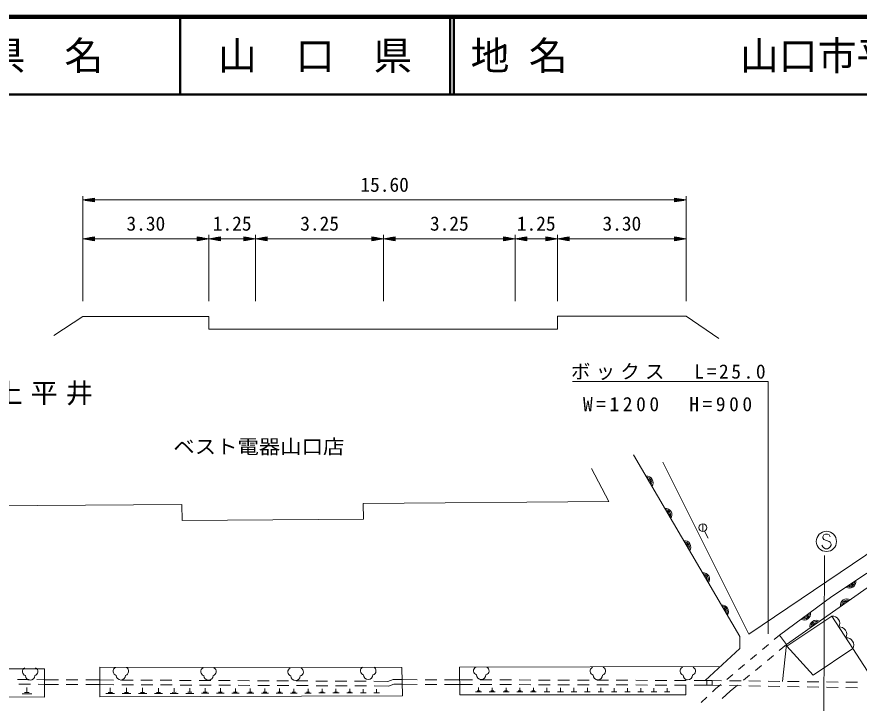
# Model space of a CAD drawing. Units: millimetres, scale not verified. Extents: x 40000 to 680000, y 20000 to 380000.
# Drawn here: x 312010 to 420376, y 291713 to 380000 of the extents above; entities that cross this region are included whole.
import ezdxf
from ezdxf.enums import TextEntityAlignment as Align

# ---------------------------------------------------------------- set-up
doc = ezdxf.new("R2010")
doc.units = ezdxf.units.MM
doc.header["$LTSCALE"] = 1000
for name, color, linetype, lineweight in [('M-BGD', 7, 'Continuous', 13), ('M-STR-HTXT', 7, 'Continuous', 13), ('M-STR-STRC', 7, 'Continuous', 13), ('M-TTL', 2, 'Continuous', 140), ('M-TTL-LINE', 7, 'Continuous', 50)]:
    doc.layers.add(name, color=color, linetype=linetype, lineweight=lineweight)
doc.layers.add('M-BMK-HTXT', color=7, linetype='Continuous')
doc.layers.add('M-TTL-TXT', color=7, linetype='Continuous')
doc.styles.add('ＭＳ ゴシック', font='')
doc.styles.get('ＭＳ ゴシック').set_extended_font_data('MS Gothic')

msp = doc.modelspace()

# ---------------------------------------------------------------- linework, layer by layer
at = {"layer": 'M-BGD'}
for p, q in [((405012, 300274), (391325, 323652)), ((400267, 314788), (400267, 313788)), ((400495, 313843), (400951, 312953)), ((419566, 298732), (416853, 302915)), ((410138, 300479), (409463, 299911)), ((410138, 300479), (411027, 299254)), ((408698, 299267), (407933, 298623)), ((410105, 298488), (411027, 299254)), ((411027, 299254), (410533, 294512)), ((422399, 294373), (419566, 298732)), ((407168, 297979), (406403, 297336)), ((408566, 297210), (409336, 297849)), ((368957, 296331), (402552, 296448)), ((405637, 296692), (404872, 296048)), ((407028, 295932), (407797, 296571)), ((404107, 295404), (403342, 294760)), ((405489, 294654), (406259, 295293)), ((312082, 294750), (313582, 294742)), ((312253, 294149), (313753, 294141)), ((313297, 293080), (313301, 293744)), ((314582, 294737), (315564, 294733)), ((314753, 294136), (315565, 294133)), ((315564, 294733), (317372, 294724)), ((317373, 294124), (315565, 294133)), ((318372, 294719), (319872, 294711)), ((319873, 294111), (318373, 294119)), ((320872, 294707), (322680, 294698)), ((322680, 294098), (320873, 294107)), ((322680, 294698), (324455, 294689)), ((322680, 294098), (324502, 294089)), ((324020, 293094), (324018, 293691)), ((325455, 294684), (326955, 294677)), ((325502, 294084), (327002, 294077)), ((326115, 293097), (326113, 293681)), ((327955, 294672), (329455, 294665)), ((328002, 294072), (329502, 294064)), ((330455, 294660), (331955, 294652)), ((330502, 294059), (332002, 294052)), ((332955, 294647), (334455, 294640)), ((333002, 294047), (334502, 294040)), ((335455, 294635), (336955, 294628)), ((335502, 294035), (337002, 294028)), ((337955, 294623), (339455, 294616)), ((338002, 294023), (339502, 294015)), ((340455, 294611), (341955, 294603)), ((340502, 294011), (342002, 294003)), ((342955, 294599), (344455, 294591)), ((343002, 293998), (344501, 293991)), ((345455, 294586), (346955, 294579)), ((345501, 293986), (347001, 293979)), ((347955, 294574), (349455, 294567)), ((348001, 293974), (349501, 293966)), ((350455, 294562), (351955, 294555)), ((350501, 293962), (352001, 293954)), ((352955, 294550), (354455, 294542)), ((353001, 293949), (354501, 293942)), ((355455, 294537), (356955, 294530)), ((355501, 293937), (357001, 293930)), ((357955, 294525), (359730, 294516)), ((358001, 293925), (359823, 293916)), ((359730, 294516), (360417, 294738)), ((359823, 293916), (360510, 294138)), ((360417, 294738), (361579, 294735)), ((360510, 294138), (361589, 294135)), ((361579, 294735), (363525, 294729)), ((363532, 294129), (361589, 294135)), ((364525, 294726), (366025, 294722)), ((366032, 294122), (364532, 294126)), ((367025, 294719), (368971, 294714)), ((368976, 294114), (367032, 294119)), ((368971, 294714), (370628, 294709)), ((368976, 294114), (370628, 294109)), ((371408, 293291), (371408, 293707)), ((371628, 294706), (373128, 294702)), ((371628, 294106), (373128, 294102)), ((373181, 293290), (373181, 293702)), ((374128, 294699), (375628, 294695)), ((374128, 294099), (375628, 294095)), ((374948, 293288), (374948, 293697)), ((376628, 294692), (378128, 294688)), ((376628, 294092), (378128, 294088)), ((376708, 293286), (376709, 293692)), ((378463, 293285), (378463, 293687)), ((379128, 294685), (380628, 294681)), ((379128, 294085), (380628, 294081)), ((380211, 293183), (380211, 293682)), ((381628, 294678), (383128, 294674)), ((381628, 294078), (383128, 294074)), ((381953, 293183), (381953, 293677)), ((384128, 294671), (385628, 294667)), ((384128, 294071), (385628, 294067)), ((386628, 294664), (388128, 294660)), ((386628, 294064), (388128, 294060)), ((389128, 294657), (390628, 294653)), ((389128, 294057), (390628, 294053)), ((391628, 294650), (393128, 294646)), ((391628, 294050), (393128, 294046)), ((394128, 294643), (395628, 294639)), ((394128, 294043), (395628, 294039)), ((396628, 294636), (398128, 294632)), ((396628, 294036), (398128, 294032)), ((399128, 294629), (400785, 294624)), ((399128, 294029), (400780, 294024)), ((400785, 294624), (400780, 294024)), ((400780, 294024), (401451, 294019)), ((400785, 294624), (401455, 294616)), ((401455, 294619), (401451, 294019)), ((401451, 294019), (402675, 293997)), ((402678, 294605), (401455, 294619)), ((402577, 294116), (401902, 293549)), ((403675, 293979), (405175, 293952)), ((405178, 294575), (403678, 294593)), ((403798, 293249), (404720, 294015)), ((406174, 293934), (407674, 293907)), ((407678, 294546), (406178, 294564)), ((408674, 293889), (410174, 293861)), ((410177, 294517), (408678, 294534)), ((411174, 293843), (412673, 293816)), ((412677, 294487), (411177, 294505)), ((413673, 293798), (415173, 293771)), ((415177, 294458), (413677, 294475)), ((416173, 293753), (417673, 293726)), ((417677, 294428), (416177, 294446)), ((418672, 293708), (420172, 293681)), ((420177, 294399), (418677, 294417)), ((313919, 292910), (312674, 292917)), ((313608, 293078), (312986, 293081)), ((324580, 292947), (323461, 292944)), ((324300, 293095), (323740, 293094)), ((326663, 292953), (325568, 292950)), ((326389, 293098), (325841, 293096)), ((328722, 292958), (327651, 292955)), ((328454, 293100), (327918, 293099)), ((328186, 293100), (328184, 293671)), ((330757, 292964), (329710, 292961)), ((330495, 293103), (329971, 293101)), ((330233, 293102), (330232, 293661)), ((332770, 292969), (331746, 292967)), ((332514, 293105), (332002, 293104)), ((332258, 293105), (332256, 293651)), ((334760, 292975), (333759, 292972)), ((334509, 293108), (334009, 293106)), ((334259, 293107), (334257, 293641)), ((336727, 292980), (335749, 292978)), ((336482, 293110), (335993, 293109)), ((336238, 293109), (336236, 293631)), ((338672, 292986), (337716, 292983)), ((338433, 293113), (337955, 293111)), ((338194, 293112), (338192, 293622)), ((340595, 292991), (339661, 292988)), ((340361, 293115), (339894, 293114)), ((340128, 293114), (340126, 293612)), ((342496, 292996), (341584, 292994)), ((342268, 293117), (341812, 293116)), ((342040, 293117), (342038, 293603)), ((344376, 293001), (343485, 292999)), ((344153, 293120), (343707, 293118)), ((343930, 293119), (343929, 293594)), ((346234, 293007), (345365, 293004)), ((346016, 293122), (345582, 293121)), ((345799, 293121), (345798, 293585)), ((348071, 293012), (347223, 293009)), ((347859, 293124), (347435, 293123)), ((347647, 293123), (347645, 293576)), ((349887, 293017), (349060, 293014)), ((349680, 293126), (349267, 293125)), ((349473, 293126), (349472, 293567)), ((351683, 293022), (350877, 293019)), ((351481, 293129), (351078, 293127)), ((351279, 293128), (351278, 293558)), ((353458, 293026), (352672, 293024)), ((353261, 293131), (352868, 293130)), ((353065, 293130), (353064, 293549)), ((355213, 293031), (354448, 293029)), ((355021, 293133), (354639, 293132)), ((354830, 293132), (354829, 293540)), ((356948, 293036), (356203, 293034)), ((356576, 293035), (356574, 293532)), ((358664, 293041), (357938, 293039)), ((358301, 293040), (358300, 293523)), ((371797, 293187), (371018, 293187)), ((371603, 293291), (371213, 293291)), ((373567, 293186), (372794, 293187)), ((373374, 293290), (372988, 293290)), ((375331, 293186), (374564, 293186)), ((375139, 293288), (374756, 293288)), ((377089, 293185), (376328, 293185)), ((376898, 293286), (376518, 293286)), ((378840, 293184), (378085, 293184)), ((378651, 293285), (378274, 293285)), ((380585, 293183), (379837, 293183)), ((382324, 293182), (381582, 293183)), ((384057, 293182), (383321, 293182)), ((383689, 293182), (383689, 293672)), ((385783, 293181), (385054, 293181)), ((385418, 293181), (385419, 293667)), ((387504, 293180), (386780, 293180)), ((387142, 293180), (387142, 293663)), ((389218, 293179), (388501, 293180)), ((388859, 293179), (388860, 293658)), ((390926, 293178), (390215, 293179)), ((390571, 293179), (390571, 293653)), ((392629, 293178), (391923, 293178)), ((392276, 293178), (392276, 293648)), ((394325, 293177), (393626, 293177)), ((393975, 293177), (393976, 293643)), ((396015, 293176), (395322, 293176)), ((395669, 293176), (395669, 293639)), ((401902, 293549), (401497, 293172)), ((402762, 292294), (403798, 293249)), ((400765, 292491), (400032, 291810))]:
    msp.add_line(p, q, dxfattribs=at)
for points in [[(316783, 339029), (320511, 341444), (336705, 341444), (336705, 339810), (381555, 339810), (381555, 341479), (398139, 341479), (402330, 338621)], [(302111, 326986), (302180, 317034), (333245, 317251), (333259, 315211), (356587, 315374), (356573, 317413), (388185, 317633), (385958, 321879)], [(395103, 322693), (406193, 300598), (426236, 314130), (439904, 321574)], [(410138, 300479), (416853, 305419), (425761, 311331), (441481, 320037)], [(442087, 318758), (426168, 309896), (411027, 299254)], [(416853, 302915), (411087, 299049), (414445, 295318), (419566, 298732)], [(400580, 294625), (405027, 298737), (405012, 300274)], [(306285, 293644), (308772, 292539), (315570, 292501), (315560, 296139), (305813, 296119), (304830, 295261)], [(368957, 296331), (368987, 292788), (398063, 292775), (398078, 294032)]]:
    msp.add_lwpolyline(points, dxfattribs=at)
msp.add_lwpolyline([(322680, 296329), (322680, 292542), (361614, 292649), (361553, 296297)], close=True, dxfattribs=at)
msp.add_circle((400267, 314288), 500, dxfattribs=at)
for centre, radius, start, end in [((393049, 320090), 812, 322.9658, 97.72607), ((393049, 320090), 650, 329.08159, 91.61028), ((393049, 320090), 488, 340.21427, 80.47759), ((393049, 320090), 325, 14.40356, 46.2883), ((395474, 315948), 812, 322.9658, 97.72607), ((395474, 315948), 650, 329.08159, 91.61028), ((395474, 315948), 488, 340.21427, 80.47759), ((395474, 315948), 325, 14.40356, 46.2883), ((397899, 311805), 812, 322.9658, 97.72607), ((397899, 311805), 650, 329.08159, 91.61028), ((397899, 311805), 488, 340.21427, 80.47759), ((397899, 311805), 325, 14.40356, 46.2883), ((400324, 307663), 812, 322.9658, 97.72607), ((400324, 307663), 650, 329.08159, 91.61028), ((400324, 307663), 488, 340.21427, 80.47759), ((400324, 307663), 325, 14.40356, 46.2883), ((419134, 307308), 812, 236.19232, 10.95259), ((419134, 307308), 650, 242.30811, 4.8368), ((419134, 307308), 488, 253.44079, 353.70411), ((419134, 307308), 325, 287.63008, 319.51482), ((418777, 304319), 812, 57.72084, 192.48111), ((418777, 304319), 650, 63.83663, 186.36532), ((418777, 304319), 488, 74.96932, 175.23263), ((418777, 304319), 325, 109.15861, 141.04335), ((402749, 303521), 812, 322.9658, 97.72607), ((402749, 303521), 650, 329.08159, 91.61028), ((402749, 303521), 488, 340.21427, 80.47759), ((402749, 303521), 325, 14.40356, 46.2883), ((413310, 303201), 812, 238.96142, 13.72169), ((413310, 303201), 650, 245.07721, 7.6059), ((413310, 303201), 488, 256.2099, 356.47321), ((413310, 303201), 325, 290.39919, 322.28392), ((414850, 301559), 812, 57.72084, 192.48111), ((416935, 301978), 940, 330.89649, 95.04231), ((414850, 301559), 650, 63.83663, 186.36532), ((414850, 301559), 488, 74.96932, 175.23263), ((414850, 301559), 325, 109.15861, 141.04335), ((417840, 300584), 940, 330.89649, 95.04231), ((418744, 299190), 940, 330.89649, 95.04231), ((313255, 295773), 536, 116.08703, 255.33416), ((314184, 295773), 536, 284.66584, 63.91297), ((324928, 295806), 536, 116.08703, 255.33416), ((325856, 295806), 536, 284.66584, 63.91297), ((336201, 295773), 536, 116.08703, 255.33416), ((337130, 295773), 536, 284.66584, 63.91297), ((347408, 295740), 536, 116.08703, 255.33416), ((348336, 295740), 536, 284.66584, 63.91297), ((356752, 295873), 536, 116.08703, 255.33416), ((357681, 295873), 536, 284.66584, 63.91297), ((371297, 295874), 536, 116.08703, 255.33416), ((372226, 295874), 536, 284.66584, 63.91297), ((386295, 295840), 536, 116.08703, 255.33416), ((387224, 295840), 536, 284.66584, 63.91297), ((397867, 295840), 536, 116.08703, 255.33416), ((398796, 295840), 536, 284.66584, 63.91297), ((313720, 295254), 600, 180, 0), ((325392, 295288), 600, 180, 0), ((336665, 295254), 600, 180, 0), ((347872, 295221), 600, 180, 0), ((357216, 295354), 600, 180, 0), ((371762, 295355), 600, 180, 0), ((386759, 295322), 600, 180, 0), ((398332, 295322), 600, 180, 0)]:
    msp.add_arc(centre, radius, start, end, dxfattribs=at)
at = {"layer": 'M-STR-HTXT'}
for p, q in [((320511, 343444), (320511, 356944)), ((320511, 356444), (322011, 356694)), ((321111, 356544), (322011, 356544)), ((322011, 356594), (321411, 356594)), ((321711, 356644), (322011, 356644)), ((322011, 356194), (322011, 356694)), ((398139, 356444), (396639, 356694)), ((396639, 356694), (396639, 356194)), ((396939, 356644), (396639, 356644)), ((396639, 356594), (397239, 356594)), ((397539, 356544), (396639, 356544)), ((398139, 343444), (398139, 356944)), ((320511, 356444), (322011, 356194)), ((320511, 356444), (322011, 356444)), ((322011, 356494), (320811, 356494)), ((322011, 356394), (320811, 356394)), ((321111, 356344), (322011, 356344)), ((322011, 356294), (321411, 356294)), ((321711, 356244), (322011, 356244)), ((322011, 356444), (336705, 356444)), ((336705, 356444), (342724, 356444)), ((342724, 356444), (359201, 356444)), ((359201, 356444), (376104, 356444)), ((376104, 356444), (381555, 356444)), ((381555, 356444), (396639, 356444)), ((396639, 356494), (397839, 356494)), ((398139, 356444), (396639, 356194)), ((398139, 356444), (396639, 356444)), ((396639, 356394), (397839, 356394)), ((397539, 356344), (396639, 356344)), ((396639, 356294), (397239, 356294)), ((396939, 356244), (396639, 356244)), ((320511, 351444), (322011, 351694)), ((320511, 351444), (322011, 351194)), ((320511, 351444), (322011, 351444)), ((322011, 351494), (320811, 351494)), ((322011, 351394), (320811, 351394)), ((321111, 351544), (322011, 351544)), ((321111, 351344), (322011, 351344)), ((322011, 351594), (321411, 351594)), ((322011, 351294), (321411, 351294)), ((321711, 351644), (322011, 351644)), ((321711, 351244), (322011, 351244)), ((322011, 351194), (322011, 351694)), ((322011, 351444), (335205, 351444)), ((336705, 351444), (335205, 351694)), ((335205, 351694), (335205, 351194)), ((335505, 351644), (335205, 351644)), ((335205, 351594), (335805, 351594)), ((336105, 351544), (335205, 351544)), ((335205, 351494), (336405, 351494)), ((336705, 351444), (335205, 351194)), ((336705, 351444), (335205, 351444)), ((335205, 351394), (336405, 351394)), ((336105, 351344), (335205, 351344)), ((335205, 351294), (335805, 351294)), ((335505, 351244), (335205, 351244)), ((336705, 343444), (336705, 351944)), ((336705, 351444), (338205, 351694)), ((336705, 351444), (338205, 351194)), ((336705, 351444), (338205, 351444)), ((338205, 351494), (337005, 351494)), ((338205, 351394), (337005, 351394)), ((337305, 351544), (338205, 351544)), ((337305, 351344), (338205, 351344)), ((338205, 351594), (337605, 351594)), ((338205, 351294), (337605, 351294)), ((337905, 351644), (338205, 351644)), ((337905, 351244), (338205, 351244)), ((338205, 351194), (338205, 351694)), ((338205, 351444), (341224, 351444)), ((342724, 351444), (341224, 351694)), ((341224, 351694), (341224, 351194)), ((341524, 351644), (341224, 351644)), ((341224, 351594), (341824, 351594)), ((342124, 351544), (341224, 351544)), ((341224, 351494), (342424, 351494)), ((342724, 351444), (341224, 351194)), ((342724, 351444), (341224, 351444)), ((341224, 351394), (342424, 351394)), ((342124, 351344), (341224, 351344)), ((341224, 351294), (341824, 351294)), ((341524, 351244), (341224, 351244)), ((342724, 343444), (342724, 351944)), ((342724, 351444), (344224, 351694)), ((342724, 351444), (344224, 351194)), ((342724, 351444), (344224, 351444)), ((344224, 351494), (343024, 351494)), ((344224, 351394), (343024, 351394)), ((343324, 351544), (344224, 351544)), ((343324, 351344), (344224, 351344)), ((344224, 351594), (343624, 351594)), ((344224, 351294), (343624, 351294)), ((343924, 351644), (344224, 351644)), ((343924, 351244), (344224, 351244)), ((344224, 351194), (344224, 351694)), ((344224, 351444), (357701, 351444)), ((359201, 351444), (357701, 351694)), ((357701, 351694), (357701, 351194)), ((358001, 351644), (357701, 351644)), ((357701, 351594), (358301, 351594)), ((358601, 351544), (357701, 351544)), ((357701, 351494), (358901, 351494)), ((359201, 351444), (357701, 351194)), ((359201, 351444), (357701, 351444)), ((357701, 351394), (358901, 351394)), ((358601, 351344), (357701, 351344)), ((357701, 351294), (358301, 351294)), ((358001, 351244), (357701, 351244)), ((359201, 343444), (359201, 351944)), ((359201, 351444), (360701, 351694)), ((359201, 351444), (360701, 351194)), ((359201, 351444), (360701, 351444)), ((360701, 351494), (359501, 351494)), ((360701, 351394), (359501, 351394)), ((359801, 351544), (360701, 351544)), ((359801, 351344), (360701, 351344)), ((360701, 351594), (360101, 351594)), ((360701, 351294), (360101, 351294)), ((360401, 351644), (360701, 351644)), ((360401, 351244), (360701, 351244)), ((360701, 351194), (360701, 351694)), ((360701, 351444), (374604, 351444)), ((376104, 351444), (374604, 351694)), ((374604, 351694), (374604, 351194)), ((374904, 351644), (374604, 351644)), ((374604, 351594), (375204, 351594)), ((375504, 351544), (374604, 351544)), ((374604, 351494), (375804, 351494)), ((376104, 351444), (374604, 351194)), ((376104, 351444), (374604, 351444)), ((374604, 351394), (375804, 351394)), ((375504, 351344), (374604, 351344)), ((374604, 351294), (375204, 351294)), ((374904, 351244), (374604, 351244)), ((376104, 343444), (376104, 351944)), ((376104, 351444), (377604, 351694)), ((376104, 351444), (377604, 351194)), ((376104, 351444), (377604, 351444)), ((377604, 351494), (376404, 351494)), ((377604, 351394), (376404, 351394)), ((376704, 351544), (377604, 351544)), ((376704, 351344), (377604, 351344)), ((377604, 351594), (377004, 351594)), ((377604, 351294), (377004, 351294)), ((377304, 351644), (377604, 351644)), ((377304, 351244), (377604, 351244)), ((377604, 351194), (377604, 351694)), ((377604, 351444), (380055, 351444)), ((381555, 351444), (380055, 351694)), ((380055, 351694), (380055, 351194)), ((380355, 351644), (380055, 351644)), ((380055, 351594), (380655, 351594)), ((380955, 351544), (380055, 351544)), ((380055, 351494), (381255, 351494)), ((381555, 351444), (380055, 351194)), ((381555, 351444), (380055, 351444)), ((380055, 351394), (381255, 351394)), ((380955, 351344), (380055, 351344)), ((380055, 351294), (380655, 351294)), ((380355, 351244), (380055, 351244)), ((381555, 343444), (381555, 351944)), ((381555, 351444), (383055, 351694)), ((381555, 351444), (383055, 351194)), ((381555, 351444), (383055, 351444)), ((383055, 351494), (381855, 351494)), ((383055, 351394), (381855, 351394)), ((382155, 351544), (383055, 351544)), ((382155, 351344), (383055, 351344)), ((383055, 351594), (382455, 351594)), ((383055, 351294), (382455, 351294)), ((382755, 351644), (383055, 351644)), ((382755, 351244), (383055, 351244)), ((383055, 351194), (383055, 351694)), ((383055, 351444), (396639, 351444)), ((398139, 351444), (396639, 351694)), ((396639, 351694), (396639, 351194)), ((396939, 351644), (396639, 351644)), ((396639, 351594), (397239, 351594)), ((397539, 351544), (396639, 351544)), ((396639, 351494), (397839, 351494)), ((398139, 351444), (396639, 351194)), ((398139, 351444), (396639, 351444)), ((396639, 351394), (397839, 351394)), ((397539, 351344), (396639, 351344)), ((396639, 351294), (397239, 351294)), ((396939, 351244), (396639, 351244)), ((408689, 333075), (383489, 333075)), ((408689, 300640), (408689, 333075))]:
    msp.add_line(p, q, dxfattribs=at)
at = {"layer": 'M-STR-STRC'}
for p, q in [((415811, 313347), (415693, 313111)), ((416048, 313465), (415811, 313347)), ((416284, 313465), (416048, 313465)), ((416521, 313347), (416284, 313465)), ((416639, 313111), (416521, 313347)), ((415693, 313111), (415693, 312993)), ((415693, 312993), (415811, 312756)), ((415811, 312756), (416521, 312520)), ((416521, 312520), (416639, 312402)), ((416639, 312402), (416757, 312165)), ((416757, 312165), (416757, 312047)), ((415693, 311811), (415575, 312047)), ((415811, 311693), (415693, 311811)), ((416048, 311575), (415811, 311693)), ((416284, 311575), (416048, 311575)), ((416521, 311693), (416284, 311575)), ((416639, 311811), (416521, 311693)), ((416757, 312047), (416639, 311811)), ((415851, 289963), (415925, 310689))]:
    msp.add_line(p, q, dxfattribs=at)
msp.add_circle((416166, 312520), 1300, dxfattribs=at)
at = {"layer": 'M-TTL'}
msp.add_line((680000, 380000), (40000, 380000), dxfattribs=at)
at = {"layer": 'M-TTL-LINE'}
for p, q in [((333000, 380000), (333000, 370000)), ((367750, 380000), (367750, 370000)), ((368250, 380000), (368250, 370000)), ((40000, 370000), (680000, 370000))]:
    msp.add_line(p, q, dxfattribs=at)

# ---------------------------------------------------------------- texts
at = {"layer": 'M-BGD', "style": 'ＭＳ ゴシック', "width": 1.1}
msp.add_text('ベスト電器山口店', height=1833, dxfattribs=at).set_placement((343145, 323249), align=Align.BOTTOM_CENTER)
at = {"layer": 'M-BMK-HTXT', "insert": (316042, 330012), "char_height": 2566, "attachment_point": 8, "style": 'ＭＳ ゴシック'}
msp.add_mtext('\\T1.29;上平井', dxfattribs=at)
at = {"layer": 'M-STR-HTXT', "style": 'ＭＳ ゴシック'}
for s, p in [('15.60', (359325, 356944)), ('3.30', (328608, 351944)), ('1.25', (339714, 351944)), ('3.25', (350962, 351944)), ('3.25', (367653, 351944)), ('1.25', (378830, 351944)), ('3.30', (389847, 351944))]:
    msp.add_text(s, height=1833, dxfattribs=at).set_placement(p, align=Align.BOTTOM_CENTER)
at = {"layer": 'M-STR-HTXT', "char_height": 1833, "attachment_point": 8, "style": 'ＭＳ ゴシック'}
for s, insert in [('\\T1.27;ボックス\u3000L=25.0', (395989, 333275)), ('\\T1.37;W=1200\u3000H=900', (395956, 329236))]:
    msp.add_mtext(s, dxfattribs=dict(at, insert=insert))
at = {"layer": 'M-TTL-TXT', "style": 'ＭＳ ゴシック'}
for s, p in [('県\u3000名', (315625, 375000)), ('山\u3000口\u3000県', (350375, 375000))]:
    msp.add_text(s, height=3666, dxfattribs=at).set_placement(p, align=Align.MIDDLE_CENTER)
for s, p in [('地 名', (370380, 375000)), ('山口市平井', (405024, 375000))]:
    msp.add_text(s, height=3666, dxfattribs=at).set_placement(p, align=Align.MIDDLE_LEFT)

doc.saveas('drawing.dxf')
